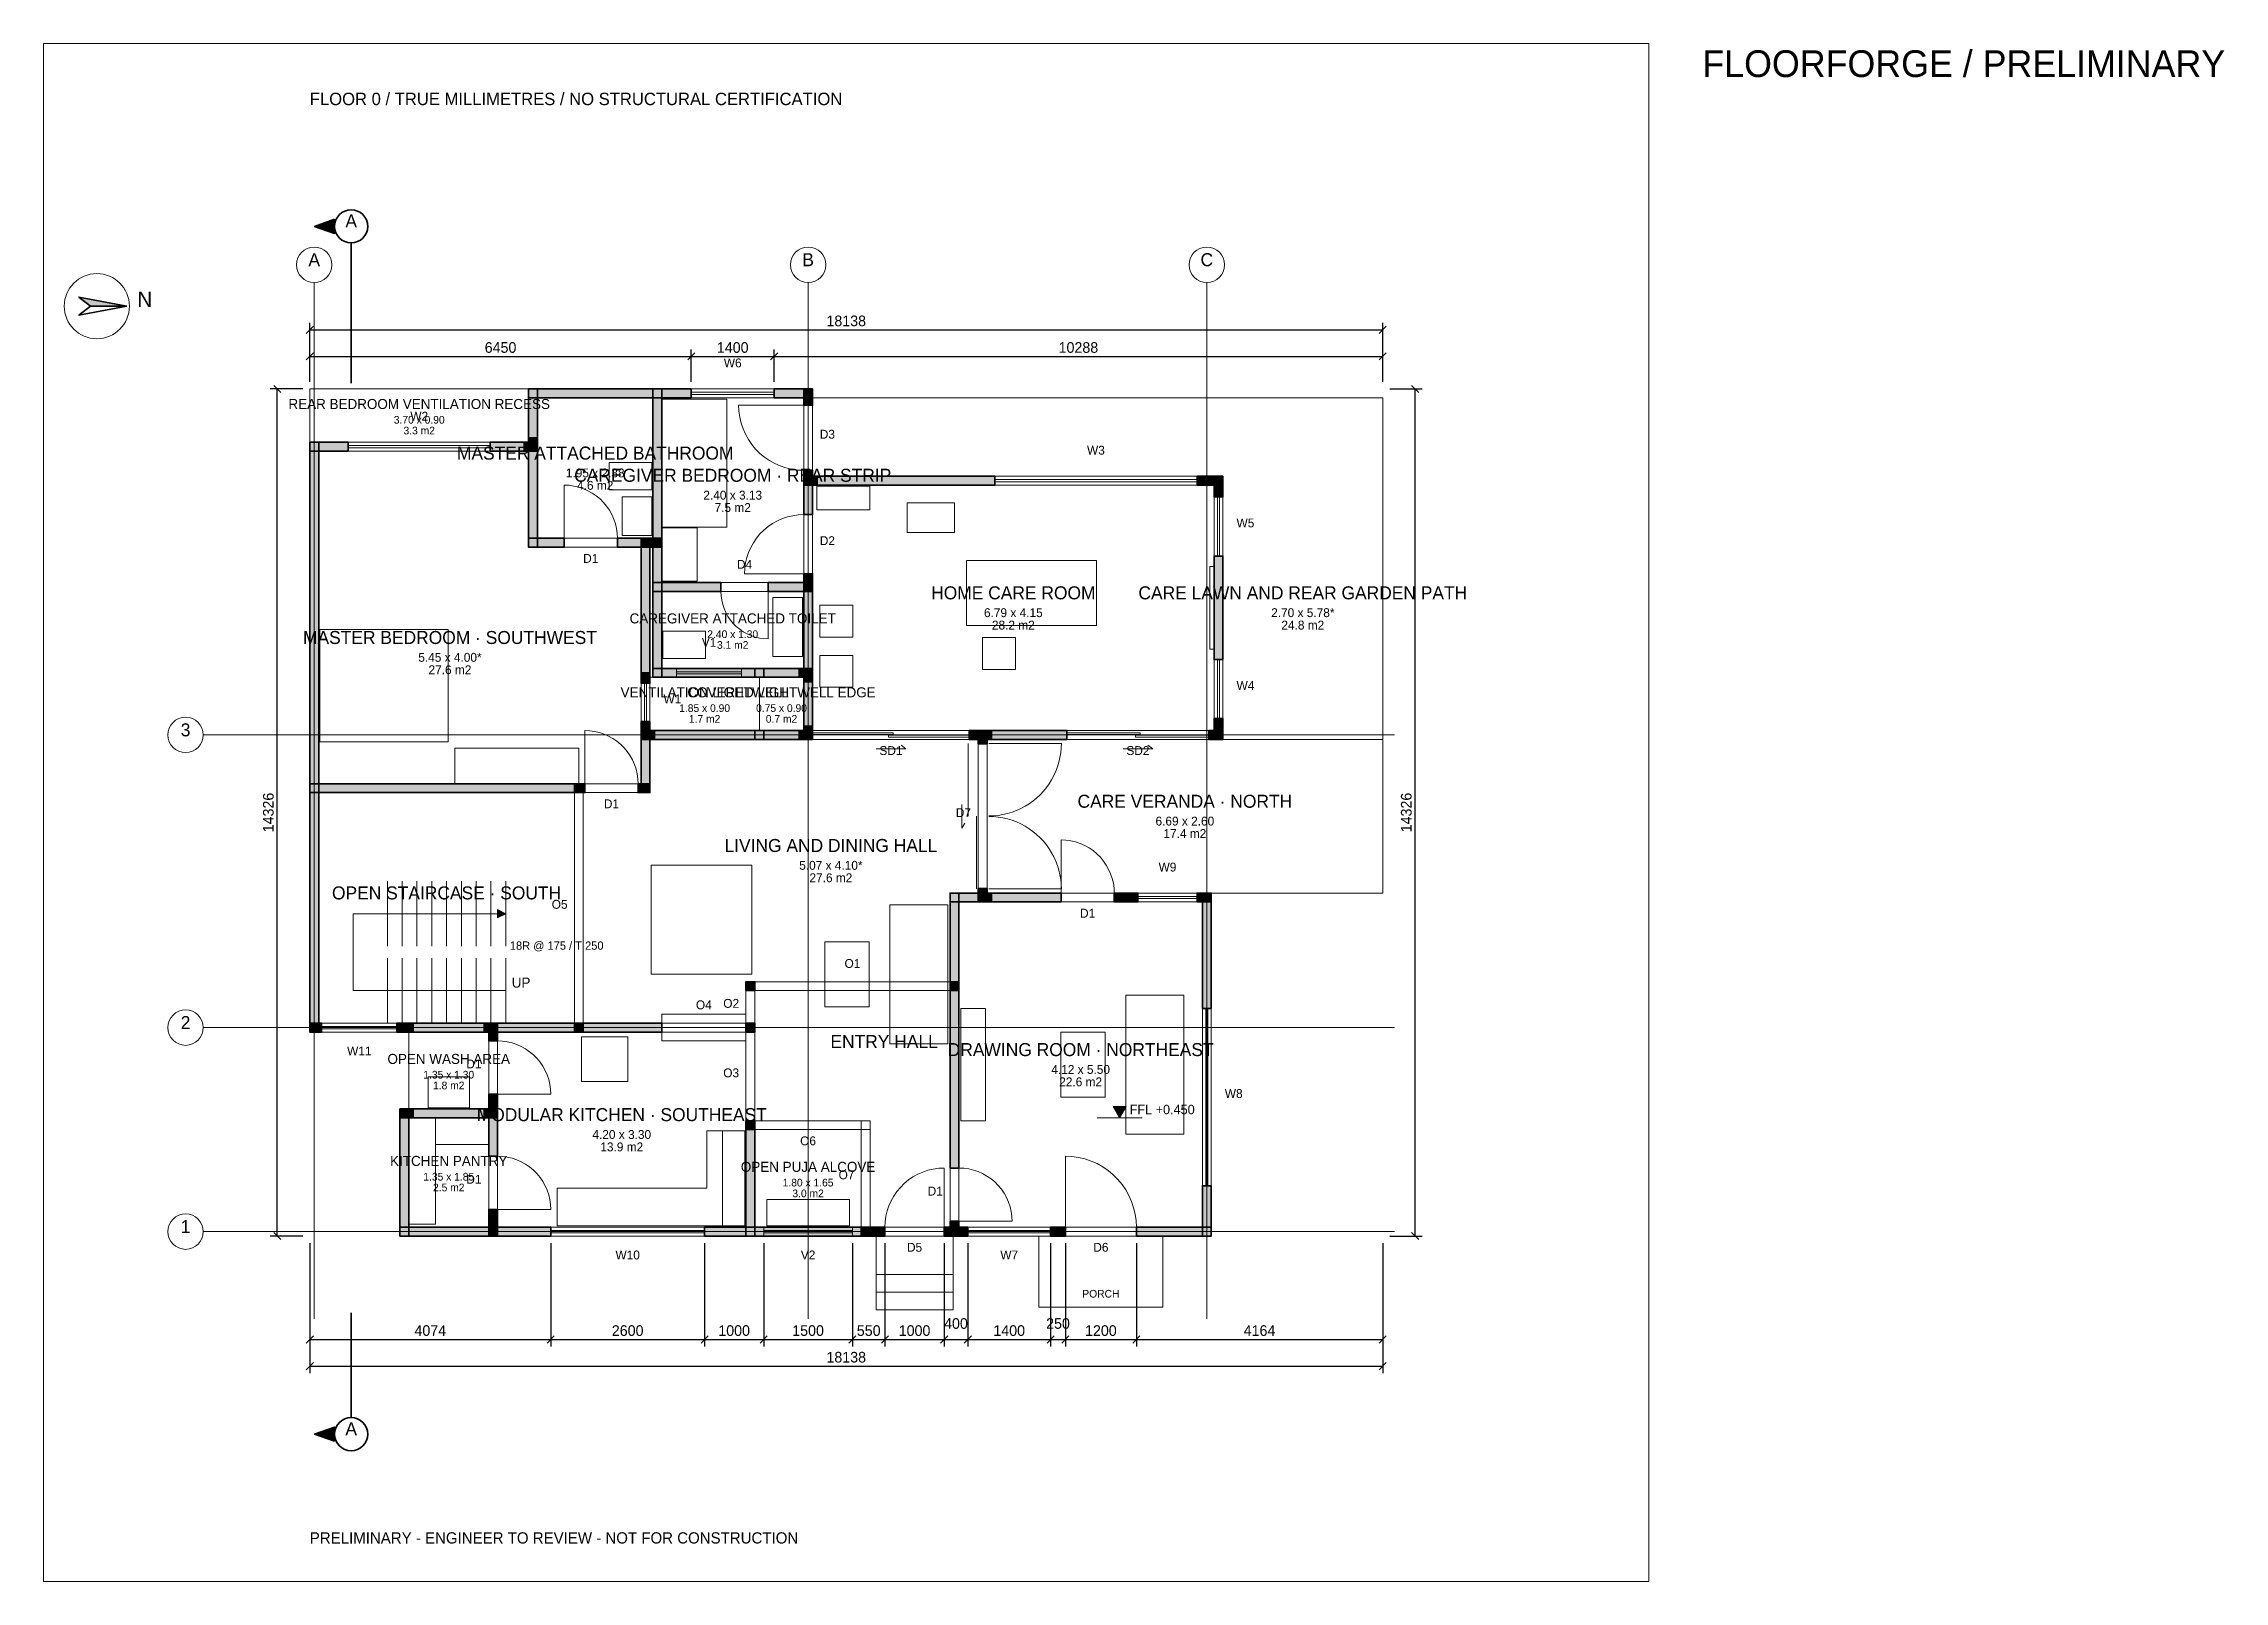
# Paper-space layout 'GROUND' of a CAD drawing. Header units: millimetres. Extents: x 20 to 346, y 30 to 260.
# The model-space entities are those that its viewports show. They can reach past a viewport. Long polylines and large blocks are cut down to what shows.
import ezdxf
from ezdxf.enums import TextEntityAlignment as Align

# ---------------------------------------------------------------- set-up
doc = ezdxf.new("R2010")
doc.units = ezdxf.units.MM
for name, color, linetype, lineweight in [('A-ANNO', 7, 'Continuous', 18), ('A-DIMS', 7, 'Continuous', 13), ('A-DOOR', 3, 'Continuous', 18), ('A-EXT', 30, 'Continuous', 18), ('A-FLOR', 8, 'Continuous', 13), ('A-FURN', 8, 'Continuous', 13), ('A-GRID', 8, 'Continuous', 13), ('A-LEVL', 7, 'Continuous', 13), ('A-SECT', 1, 'Continuous', 35), ('A-STAIR', 7, 'Continuous', 18), ('A-TAGS', 1, 'Continuous', 13), ('A-WALL', 7, 'Continuous', 35), ('A-WIND', 4, 'Continuous', 18)]:
    doc.layers.add(name, color=color, linetype=linetype, lineweight=lineweight)
doc.dimstyles.new('FF-ARCH', dxfattribs={"dimtxt": 180, "dimasz": 90, "dimexe": 120, "dimexo": 120, "dimgap": 60, "dimtad": 1, "dimdec": 0, "dimtsz": 60, "dimcen": 2.5, "dimazin": 3, "dimtfac": 1, "dimtmove": 0, "dimatfit": 3})

msp = doc.modelspace()

# ---------------------------------------------------------------- hatches: boundary and pattern name
at = {"layer": 'A-LEVL'}
msp.add_hatch(color=7, dxfattribs=at).paths.add_polyline_path([(13580, 2190), (13800, 2190), (13690, 2000)])
at = {"layer": 'A-SECT'}
for points in [[(420, 17196), (80, 17076), (420, 16956)], [(420, -3470), (80, -3350), (420, -3230)]]:
    msp.add_hatch(color=7, dxfattribs=at).paths.add_polyline_path(points)
at = {"layer": 'A-STAIR'}
msp.add_hatch(color=7, dxfattribs=at).paths.add_polyline_path([(3172, 5380), (3172, 5520), (3312, 5450)])
at = {"layer": 'A-WALL'}
for points in [[(-3094, 15726), (-3902.5, 15880), (-3710, 15726)], [(3700, 14251), (3700, 14326), (3850, 14326), (3850, 13426), (3850, 13351), (3700, 13351), (3700, 14251)], [(5875, 14326), (5950, 14326), (5950, 14176), (3775, 14176), (3700, 14176), (3700, 14326), (5875, 14326)], [(5800, 14251), (5800, 14326), (5950, 14326), (5950, 11725), (5950, 11650), (5800, 11650), (5800, 14251)], [(5875, 14176), (5800, 14176), (5800, 14326), (6450, 14326), (6450, 14176), (5875, 14176)], [(8500, 14326), (8500, 14176), (7850, 14176), (7850, 14326), (8425, 14326), (8500, 14326)], [(8350, 14251), (8350, 14326), (8500, 14326), (8500, 14176), (8500, 14101), (8350, 14101), (8350, 14251)], [(8350, 14251), (8500, 14251), (8500, 14050), (8350, 14050), (8350, 14176), (8350, 14251)], [(0, 13351), (0, 13426), (150, 13426), (150, 7575), (150, 7500), (0, 7500), (0, 13351)], [(75, 13276), (0, 13276), (0, 13426), (650, 13426), (650, 13276), (75, 13276)], [(3775, 13426), (3775, 13276), (3050, 13276), (3050, 13426), (3700, 13426), (3775, 13426)], [(3775, 13426), (3850, 13426), (3850, 13276), (3700, 13276), (3625, 13276), (3625, 13426), (3775, 13426)], [(3700, 13426), (3700, 13501), (3850, 13501), (3850, 13351), (3850, 13276), (3700, 13276), (3700, 13426)], [(3700, 13351), (3700, 13426), (3850, 13426), (3850, 11725), (3850, 11650), (3700, 11650), (3700, 13351)], [(8500, 12850), (8500, 12775), (8350, 12775), (8350, 12950), (8500, 12950), (8500, 12850)], [(8350, 12850), (8350, 12925), (8500, 12925), (8500, 12775), (8500, 12700), (8350, 12700), (8350, 12850)], [(8350, 12850), (8500, 12850), (8500, 12200), (8350, 12200), (8350, 12775), (8350, 12850)], [(8500, 12850), (8575, 12850), (8575, 12700), (8425, 12700), (8350, 12700), (8350, 12850), (8500, 12850)], [(8500, 12700), (8425, 12700), (8425, 12850), (11580, 12850), (11580, 12700), (8500, 12700)], [(15438, 12850), (15438, 12700), (15000, 12700), (15000, 12850), (15363, 12850), (15438, 12850)], [(15438, 12850), (15438, 12500), (15288, 12500), (15288, 12775), (15288, 12850), (15438, 12850)], [(3775, 11650), (3700, 11650), (3700, 11800), (4300, 11800), (4300, 11650), (3775, 11650)], [(5750, 11800), (5750, 11650), (5200, 11650), (5200, 11800), (5675, 11800), (5750, 11800)], [(5600, 11725), (5600, 11800), (5750, 11800), (5750, 9450), (5750, 9375), (5600, 9375), (5600, 11725)], [(5875, 11800), (5950, 11800), (5950, 11650), (5675, 11650), (5600, 11650), (5600, 11800), (5875, 11800)], [(5800, 11725), (5800, 11800), (5950, 11800), (5950, 10975), (5950, 10900), (5800, 10900), (5800, 11725)], [(15438, 9750), (15288, 9750), (15288, 11500), (15438, 11500), (15438, 9750)], [(8500, 10975), (8500, 10900), (8350, 10900), (8350, 11200), (8500, 11200), (8500, 10975)], [(5800, 10975), (5800, 11050), (5950, 11050), (5950, 9525), (5950, 9450), (5800, 9450), (5800, 10975)], [(5875, 10900), (5800, 10900), (5800, 11050), (6950, 11050), (6950, 10900), (5875, 10900)], [(8500, 11050), (8500, 10900), (7750, 10900), (7750, 11050), (8425, 11050), (8500, 11050)], [(8350, 10975), (8350, 11050), (8500, 11050), (8500, 9525), (8500, 9450), (8350, 9450), (8350, 10975)], [(7600, 9600), (7675, 9600), (7675, 9450), (5875, 9450), (5800, 9450), (5800, 9600), (7600, 9600)], [(8350, 9600), (8425, 9600), (8425, 9450), (7600, 9450), (7525, 9450), (7525, 9600), (8350, 9600)], [(8425, 9600), (8500, 9600), (8500, 9450), (8350, 9450), (8275, 9450), (8275, 9600), (8425, 9600)], [(8350, 9525), (8350, 9600), (8500, 9600), (8500, 9450), (8500, 9375), (8350, 9375), (8350, 9525)], [(5600, 9525), (5750, 9525), (5750, 9350), (5600, 9350), (5600, 9450), (5600, 9525)], [(8350, 9450), (8350, 9525), (8500, 9525), (8500, 8550), (8500, 8475), (8350, 8475), (8350, 9450)], [(5750, 8550), (5750, 8475), (5600, 8475), (5600, 8700), (5750, 8700), (5750, 8550)], [(5600, 8550), (5600, 8625), (5750, 8625), (5750, 8475), (5750, 8400), (5600, 8400), (5600, 8550)], [(5600, 8475), (5600, 8550), (5750, 8550), (5750, 7575), (5750, 7500), (5600, 7500), (5600, 8475)], [(5750, 8550), (5825, 8550), (5825, 8400), (5675, 8400), (5600, 8400), (5600, 8550), (5750, 8550)], [(7600, 8550), (7675, 8550), (7675, 8400), (5750, 8400), (5675, 8400), (5675, 8550), (7600, 8550)], [(8350, 8550), (8425, 8550), (8425, 8400), (7600, 8400), (7525, 8400), (7525, 8550), (8350, 8550)], [(8425, 8550), (8500, 8550), (8500, 8400), (8350, 8400), (8275, 8400), (8275, 8550), (8425, 8550)], [(8350, 8550), (8350, 8625), (8500, 8625), (8500, 8475), (8500, 8400), (8350, 8400), (8350, 8550)], [(8425, 8400), (8350, 8400), (8350, 8550), (8500, 8550), (8500, 8400), (8425, 8400)], [(11450, 8550), (11450, 8400), (11150, 8400), (11150, 8550), (11375, 8550), (11450, 8550)], [(11300, 8475), (11300, 8550), (11450, 8550), (11450, 8400), (11450, 8325), (11300, 8325), (11300, 8475)], [(11450, 8550), (11525, 8550), (11525, 8400), (11375, 8400), (11300, 8400), (11300, 8550), (11450, 8550)], [(11450, 8400), (11375, 8400), (11375, 8550), (12800, 8550), (12800, 8400), (11450, 8400)], [(15438, 8550), (15438, 8400), (15200, 8400), (15200, 8550), (15363, 8550), (15438, 8550)], [(15438, 8400), (15288, 8400), (15288, 8750), (15438, 8750), (15438, 8475), (15438, 8400)], [(11300, 8475), (11450, 8475), (11450, 8400), (11300, 8400), (11300, 8475)], [(0, 7575), (0, 7650), (150, 7650), (150, 3525), (150, 3450), (0, 3450), (0, 7575)], [(4549, 7650), (4624, 7650), (4624, 7500), (75, 7500), (0, 7500), (0, 7650), (4549, 7650)], [(4474, 7650), (4624, 7650), (4624, 7500), (4474, 7500), (4474, 7575), (4474, 7650)], [(4549, 7500), (4474, 7500), (4474, 7650), (4650, 7650), (4650, 7500), (4549, 7500)], [(5750, 7650), (5750, 7500), (5550, 7500), (5550, 7650), (5675, 7650), (5750, 7650)], [(10824, 5725), (10824, 5800), (10974, 5800), (10974, 4225), (10974, 4150), (10824, 4150), (10824, 5725)], [(11375, 5800), (11450, 5800), (11450, 5650), (10899, 5650), (10824, 5650), (10824, 5800), (11375, 5800)], [(11300, 5800), (11300, 5875), (11450, 5875), (11450, 5725), (11450, 5650), (11300, 5650), (11300, 5800)], [(11450, 5725), (11300, 5725), (11300, 5800), (11450, 5800), (11450, 5725)], [(11450, 5800), (11525, 5800), (11525, 5650), (11375, 5650), (11300, 5650), (11300, 5800), (11450, 5800)], [(11375, 5650), (11375, 5800), (12700, 5800), (12700, 5650), (11450, 5650), (11375, 5650)], [(13600, 5650), (13600, 5800), (14000, 5800), (14000, 5650), (13600, 5650)], [(15240, 5650), (15000, 5650), (15000, 5800), (15165, 5800), (15240, 5800), (15240, 5650)], [(15090, 5800), (15240, 5800), (15240, 3850), (15090, 3850), (15090, 5725), (15090, 5800)], [(7449, 4150), (7374, 4150), (7374, 4300), (7524, 4300), (7524, 4150), (7449, 4150)], [(10974, 4300), (10974, 4150), (10824, 4150), (10824, 4300), (10899, 4300), (10974, 4300)], [(10824, 4300), (10974, 4300), (10974, 1150), (10824, 1150), (10824, 4225), (10824, 4300)], [(75, 3450), (0, 3450), (0, 3600), (200, 3600), (200, 3450), (75, 3450)], [(1749, 3600), (1749, 3450), (1474, 3450), (1474, 3600), (1674, 3600), (1749, 3600)], [(3024, 3600), (3099, 3600), (3099, 3450), (1674, 3450), (1599, 3450), (1599, 3600), (3024, 3600)], [(3099, 3600), (3174, 3600), (3174, 3450), (3024, 3450), (2949, 3450), (2949, 3600), (3099, 3600)], [(3024, 3525), (3024, 3600), (3174, 3600), (3174, 3450), (3174, 3375), (3024, 3375), (3024, 3525)], [(4549, 3600), (4624, 3600), (4624, 3450), (3099, 3450), (3024, 3450), (3024, 3600), (4549, 3600)], [(3024, 3525), (3174, 3525), (3174, 3300), (3024, 3300), (3024, 3450), (3024, 3525)], [(4624, 3525), (4624, 3450), (4474, 3450), (4474, 3600), (4624, 3600), (4624, 3525)], [(4549, 3450), (4474, 3450), (4474, 3600), (5949, 3600), (5949, 3450), (4549, 3450)], [(7524, 3600), (7524, 3450), (7374, 3450), (7374, 3600), (7449, 3600), (7524, 3600)], [(7374, 3600), (7524, 3600), (7524, 3450), (7374, 3450), (7374, 3525), (7374, 3600)], [(3174, 2150), (3174, 2075), (3024, 2075), (3024, 2400), (3174, 2400), (3174, 2150)], [(3024, 2150), (3024, 2225), (3174, 2225), (3174, 2075), (3174, 2000), (3024, 2000), (3024, 2150)], [(1524, 2075), (1524, 2150), (1674, 2150), (1674, 75), (1674, 0), (1524, 0), (1524, 2075)], [(1674, 2150), (1749, 2150), (1749, 2000), (1599, 2000), (1524, 2000), (1524, 2150), (1674, 2150)], [(3024, 2150), (3099, 2150), (3099, 2000), (1674, 2000), (1599, 2000), (1599, 2150), (3024, 2150)], [(3099, 2150), (3174, 2150), (3174, 2000), (3024, 2000), (2949, 2000), (2949, 2150), (3099, 2150)], [(3024, 2150), (3174, 2150), (3174, 1350), (3024, 1350), (3024, 2075), (3024, 2150)], [(7374, 1875), (7374, 1950), (7524, 1950), (7524, 75), (7524, 0), (7374, 0), (7374, 1875)], [(7524, 1875), (7524, 1800), (7374, 1800), (7374, 1950), (7524, 1950), (7524, 1875)], [(15240, 75), (15240, 0), (15090, 0), (15090, 850), (15240, 850), (15240, 75)], [(3174, 75), (3174, 0), (3024, 0), (3024, 450), (3174, 450), (3174, 75)], [(3099, 150), (3174, 150), (3174, 0), (1599, 0), (1524, 0), (1524, 150), (3099, 150)], [(3099, 0), (3024, 0), (3024, 150), (4074, 150), (4074, 0), (3099, 0)], [(7524, 150), (7524, 0), (6674, 0), (6674, 150), (7449, 150), (7524, 150)], [(9399, 150), (9474, 150), (9474, 0), (7449, 0), (7374, 0), (7374, 150), (9399, 150)], [(9399, 0), (9324, 0), (9324, 150), (9724, 150), (9724, 0), (9399, 0)], [(10974, 150), (10974, 0), (10724, 0), (10724, 150), (10899, 150), (10974, 150)], [(10974, 75), (10974, 0), (10824, 0), (10824, 250), (10974, 250), (10974, 75)], [(10824, 0), (10824, 150), (11124, 150), (11124, 0), (10899, 0), (10824, 0)], [(12524, 0), (12524, 150), (12774, 150), (12774, 0), (12524, 0)], [(15240, 0), (13974, 0), (13974, 150), (15165, 150), (15240, 150), (15240, 0)]]:
    msp.add_hatch(color=7, dxfattribs=at).paths.add_polyline_path(points)

# ---------------------------------------------------------------- linework, layer by layer
at = {"layer": 'A-ANNO'}
msp.add_circle((-3600, 15726), 550, dxfattribs=at)
at = {"layer": 'A-DOOR'}
for p, q in [((8350, 14050), (7250, 14050)), ((4300, 11800), (4300, 12700)), ((8350, 11200), (7350, 11200)), ((7750, 10900), (7750, 10100)), ((4650, 7650), (4650, 8550)), ((9575, 8240), (10075, 8240)), ((10075, 8240), (9995, 8300)), ((11130, 7100), (11130, 8330)), ((11480, 8330), (12706, 8330)), ((12682.4, 8090.8), (12695.5, 8170)), ((12695.5, 8170), (12703.4, 8249.8)), ((12703.4, 8249.8), (12706, 8330)), ((13750, 8240), (14250, 8240)), ((14250, 8240), (14170, 8300)), ((12541.7, 7717), (12579.6, 7787.8)), ((12579.6, 7787.8), (12612.7, 7860.8)), ((12612.7, 7860.8), (12640.9, 7935.9)), ((12640.9, 7935.9), (12664.2, 8012.7)), ((12664.2, 8012.7), (12682.4, 8090.8)), ((4474, 3600), (4474, 7500)), ((4624, 3600), (4624, 7500)), ((12226.3, 7357.3), (12288.4, 7408.2)), ((12288.4, 7408.2), (12346.9, 7463.1)), ((12346.9, 7463.1), (12401.8, 7521.6)), ((12401.8, 7521.6), (12452.7, 7583.7)), ((12452.7, 7583.7), (12499.4, 7648.9)), ((12499.4, 7648.9), (12541.7, 7717)), ((11025, 7300), (11025, 6900)), ((11270, 5870), (11270, 7100)), ((11480, 7104), (11560.2, 7106.6)), ((11480, 7096), (11560.2, 7093.4)), ((11560.2, 7106.6), (11640, 7114.5)), ((11560.2, 7093.4), (11640, 7085.5)), ((11640, 7114.5), (11719.2, 7127.6)), ((11640, 7085.5), (11719.2, 7072.4)), ((11719.2, 7127.6), (11797.3, 7145.8)), ((11719.2, 7072.4), (11797.3, 7054.2)), ((11797.3, 7145.8), (11874.1, 7169.1)), ((11797.3, 7054.2), (11874.1, 7030.9)), ((11874.1, 7169.1), (11949.2, 7197.3)), ((11874.1, 7030.9), (11949.2, 7002.7)), ((11949.2, 7197.3), (12022.2, 7230.4)), ((12022.2, 7230.4), (12093, 7268.3)), ((12093, 7268.3), (12161.1, 7310.6)), ((12161.1, 7310.6), (12226.3, 7357.3)), ((11025, 6900), (11075, 6980)), ((11949.2, 7002.7), (12022.2, 6969.6)), ((12022.2, 6969.6), (12093, 6931.7)), ((12093, 6931.7), (12161.1, 6889.4)), ((12161.1, 6889.4), (12226.3, 6842.7)), ((12226.3, 6842.7), (12288.4, 6791.8)), ((12288.4, 6791.8), (12346.9, 6736.9)), ((12346.9, 6736.9), (12401.8, 6678.4)), ((12401.8, 6678.4), (12452.7, 6616.3)), ((12700, 5800), (12700, 6700)), ((12452.7, 6616.3), (12499.4, 6551.1)), ((12499.4, 6551.1), (12541.7, 6483)), ((12541.7, 6483), (12579.6, 6412.2)), ((12579.6, 6412.2), (12612.7, 6339.2)), ((12612.7, 6339.2), (12640.9, 6264.1)), ((12640.9, 6264.1), (12664.2, 6187.3)), ((12664.2, 6187.3), (12682.4, 6109.2)), ((12682.4, 6109.2), (12695.5, 6030)), ((12695.5, 6030), (12703.4, 5950.2)), ((12703.4, 5950.2), (12706, 5870)), ((11480, 5870), (12706, 5870)), ((7374, 3450), (7374, 4300)), ((7524, 4300), (10824, 4300)), ((7524, 3450), (7524, 4300)), ((7524, 4150), (10824, 4150)), ((5949, 3600), (7374, 3600)), ((5949, 3450), (7374, 3450)), ((7374, 1950), (7374, 3450)), ((7524, 1950), (7524, 3450)), ((3174, 2400), (4074, 2400)), ((7374, 1950), (9474, 1950)), ((9324, 0), (9324, 1950)), ((9474, 0), (9474, 1950)), ((7374, 1800), (9474, 1800)), ((10724, 150), (10724, 1150)), ((12774, 150), (12774, 1350)), ((3174, 450), (4074, 450)), ((10974, 250), (11874, 250))]:
    msp.add_line(p, q, dxfattribs=at)
for points in [[(8350, 12950), (8248.5, 12954.7), (8147.9, 12968.7), (8049, 12992), (7952.6, 13024.3), (7859.7, 13065.3), (7770.9, 13114.8), (7687.1, 13172.2), (7608.9, 13237.1), (7537.1, 13308.9), (7472.2, 13387.1), (7414.8, 13470.9), (7365.3, 13559.7), (7324.3, 13652.6), (7292, 13749), (7268.7, 13847.9), (7254.7, 13948.5), (7250, 14050)], [(5200, 11800), (5196.2, 11883), (5184.7, 11965.4), (5165.6, 12046.3), (5139.2, 12125.1), (5105.6, 12201.2), (5065.2, 12273.8), (5018.2, 12342.4), (4965.1, 12406.3), (4906.3, 12465.1), (4842.4, 12518.2), (4773.8, 12565.2), (4701.2, 12605.6), (4625.1, 12639.2), (4546.3, 12665.6), (4465.4, 12684.7), (4383, 12696.2), (4300, 12700)], [(8350, 12200), (8257.7, 12195.7), (8166.3, 12183), (8076.3, 12161.8), (7988.8, 12132.5), (7904.3, 12095.2), (7823.6, 12050.2), (7747.4, 11998), (7676.3, 11939), (7611, 11873.7), (7552, 11802.6), (7499.8, 11726.4), (7454.8, 11645.7), (7417.5, 11561.2), (7388.2, 11473.7), (7367, 11383.7), (7354.3, 11292.3), (7350, 11200)], [(6950, 10900), (6953.4, 10826.2), (6963.6, 10753), (6980.5, 10681.1), (7004, 10611), (7033.9, 10543.4), (7069.8, 10478.9), (7111.6, 10417.9), (7158.8, 10361), (7211, 10308.8), (7267.9, 10261.6), (7328.9, 10219.8), (7393.4, 10183.9), (7461, 10154), (7531.1, 10130.5), (7603, 10113.6), (7676.2, 10103.4), (7750, 10100)], [(5550, 7650), (5546.2, 7733), (5534.7, 7815.4), (5515.6, 7896.3), (5489.2, 7975.1), (5455.6, 8051.2), (5415.2, 8123.8), (5368.2, 8192.4), (5315.1, 8256.3), (5256.3, 8315.1), (5192.4, 8368.2), (5123.8, 8415.2), (5051.2, 8455.6), (4975.1, 8489.2), (4896.3, 8515.6), (4815.4, 8534.7), (4733, 8546.2), (4650, 8550)], [(13600, 5800), (13596.2, 5883), (13584.7, 5965.4), (13565.6, 6046.3), (13539.2, 6125.1), (13505.6, 6201.2), (13465.2, 6273.8), (13418.2, 6342.4), (13365.1, 6406.3), (13306.3, 6465.1), (13242.4, 6518.2), (13173.8, 6565.2), (13101.2, 6605.6), (13025.1, 6639.2), (12946.3, 6665.6), (12865.4, 6684.7), (12783, 6696.2), (12700, 6700)], [(3174, 3300), (3257, 3296.2), (3339.4, 3284.7), (3420.3, 3265.6), (3499.1, 3239.2), (3575.2, 3205.6), (3647.8, 3165.2), (3716.4, 3118.2), (3780.3, 3065.1), (3839.1, 3006.3), (3892.2, 2942.4), (3939.2, 2873.8), (3979.6, 2801.2), (4013.2, 2725.1), (4039.6, 2646.3), (4058.7, 2565.4), (4070.2, 2483), (4074, 2400)], [(3174, 1350), (3257, 1346.2), (3339.4, 1334.7), (3420.3, 1315.6), (3499.1, 1289.2), (3575.2, 1255.6), (3647.8, 1215.2), (3716.4, 1168.2), (3780.3, 1115.1), (3839.1, 1056.3), (3892.2, 992.4), (3939.2, 923.8), (3979.6, 851.2), (4013.2, 775.1), (4039.6, 696.3), (4058.7, 615.4), (4070.2, 533), (4074, 450)], [(9724, 150), (9728.3, 242.3), (9741, 333.7), (9762.2, 423.7), (9791.5, 511.2), (9828.8, 595.7), (9873.8, 676.4), (9926, 752.6), (9985, 823.7), (10050.3, 889), (10121.4, 948), (10197.6, 1000.2), (10278.3, 1045.2), (10362.8, 1082.5), (10450.3, 1111.8), (10540.3, 1133), (10631.7, 1145.7), (10724, 1150)], [(10974, 1150), (11057, 1146.2), (11139.4, 1134.7), (11220.3, 1115.6), (11299.1, 1089.2), (11375.2, 1055.6), (11447.8, 1015.2), (11516.4, 968.2), (11580.3, 915.1), (11639.1, 856.3), (11692.2, 792.4), (11739.2, 723.8), (11779.6, 651.2), (11813.2, 575.1), (11839.6, 496.3), (11858.7, 415.4), (11870.2, 333), (11874, 250)], [(13974, 150), (13968.9, 260.7), (13953.6, 370.5), (13928.2, 478.4), (13893, 583.5), (13848.2, 684.9), (13794.3, 781.7), (13731.6, 873.2), (13660.8, 958.4), (13582.4, 1036.8), (13497.2, 1107.6), (13405.7, 1170.3), (13308.9, 1224.2), (13207.5, 1269), (13102.4, 1304.2), (12994.5, 1329.6), (12884.7, 1344.9), (12774, 1350)]]:
    msp.add_lwpolyline(points, dxfattribs=at)
for points in [[(8500, 8481), (9865, 8481), (9865, 8513), (8500, 8513)], [(12800, 8481), (14040, 8481), (14040, 8513), (12800, 8513)], [(9785, 8437), (11150, 8437), (11150, 8469), (9785, 8469)], [(13960, 8437), (15200, 8437), (15200, 8469), (13960, 8469)]]:
    msp.add_lwpolyline(points, close=True, dxfattribs=at)
at = {"layer": 'A-EXT'}
msp.add_lwpolyline([(12324, -1200), (14424, -1200), (14424, 0), (12324, 0)], close=True, dxfattribs=at)
at = {"layer": 'A-FLOR'}
for points in [[(0, 13426), (3700, 13426), (3700, 14326), (0, 14326)], [(1599, 0), (1524, 0), (1524, 150), (1524, 2000), (1524, 2075), (1524, 2150), (1599, 2150), (1674, 2150), (1674, 3450), (1599, 3450), (150, 3450), (75, 3450), (0, 3450), (0, 3600), (0, 7500), (0, 7575), (0, 7650), (0, 13276), (0, 13351), (0, 13426), (0, 14326), (3700, 14326), (3850, 14326), (5800, 14326), (5875, 14326), (5950, 14326), (8350, 14326), (8425, 14326), (8500, 14326), (8500, 14251), (8500, 14176), (18138, 14176), (18138, 8400), (18138, 5800), (15240, 5800), (15240, 5650), (15240, 150), (15240, 75), (15240, 0), (15090, 0), (10974, 0), (10899, 0), (10824, 0), (9474, 0), (9399, 0), (9324, 0), (7524, 0), (7449, 0), (7374, 0), (3174, 0), (3099, 0), (3024, 0), (1674, 0), (1599, 0)], [(3850, 11800), (5800, 11800), (5800, 14176), (3850, 14176)], [(5950, 11050), (8350, 11050), (8350, 14176), (5950, 14176)], [(8500, 12850), (15438, 12850), (15438, 8400), (18138, 8400), (18138, 14176), (8500, 14176)], [(150, 7650), (5600, 7650), (5600, 11650), (3700, 11650), (3700, 13276), (150, 13276)], [(8500, 8550), (15288, 8550), (15288, 12700), (8500, 12700)], [(5800, 9600), (5800, 10900), (5800, 10975), (5800, 11050), (5800, 11650), (5750, 11650), (5750, 9525), (5750, 9450), (5800, 9450), (5800, 9600)], [(5950, 9600), (8350, 9600), (8350, 10900), (5950, 10900)], [(5750, 8550), (7600, 8550), (7600, 9450), (5750, 9450)], [(7600, 8550), (8350, 8550), (8350, 9450), (7600, 9450)], [(4624, 3600), (7374, 3600), (7374, 4300), (10824, 4300), (10824, 5800), (11300, 5800), (11300, 8400), (5750, 8400), (5750, 7500), (4624, 7500)], [(11450, 5800), (18138, 5800), (18138, 8400), (11450, 8400)], [(150, 3600), (4474, 3600), (4474, 7500), (150, 7500)], [(10974, 150), (15090, 150), (15090, 5650), (10974, 5650)], [(9474, 150), (10824, 150), (10824, 4150), (7524, 4150), (7524, 1950), (9474, 1950)], [(1674, 2150), (3024, 2150), (3024, 3450), (1674, 3450)], [(3174, 150), (7374, 150), (7374, 3450), (3174, 3450)], [(1674, 150), (3024, 150), (3024, 2000), (1674, 2000)], [(7524, 150), (9324, 150), (9324, 1800), (7524, 1800)]]:
    msp.add_lwpolyline(points, close=True, dxfattribs=at)
at = {"layer": 'A-FURN'}
for points in [[(7050, 11986), (7050, 14156), (5950, 14156), (5950, 11986)], [(5780, 12620), (5780, 13080), (5060, 13080), (5060, 12620)], [(9470, 12280), (9470, 12680), (8570, 12680), (8570, 12280)], [(5780, 11850), (5780, 12500), (5280, 12500), (5280, 11850)], [(10900, 11900), (10900, 12400), (10100, 12400), (10100, 11900)], [(6550, 11076), (6550, 11976), (5950, 11976), (5950, 11076)], [(13300, 10325), (13300, 11425), (11100, 11425), (11100, 10325)], [(15288, 9925), (15288, 11325), (15218, 11325), (15218, 9925)], [(8330, 9800), (8330, 10800), (7830, 10800), (7830, 9800)], [(9180, 10130), (9180, 10670), (8620, 10670), (8620, 10130)], [(2340, 8356), (2340, 10256), (170, 10256), (170, 8356)], [(6690, 9770), (6690, 10230), (5970, 10230), (5970, 9770)], [(11930, 9580), (11930, 10120), (11370, 10120), (11370, 9580)], [(9180, 9280), (9180, 9820), (8620, 9820), (8620, 9280)], [(4550, 7650), (4550, 8250), (2450, 8250), (2450, 7650)], [(7474, 4430), (7474, 6270), (5774, 6270), (5774, 4430)], [(10784, 3250), (10784, 5600), (9804, 5600), (9804, 3250)], [(9459, 3875), (9459, 4975), (8709, 4975), (8709, 3875)], [(14774, 1725), (14774, 4075), (13794, 4075), (13794, 1725)], [(7374, 3750), (7374, 3300), (5949, 3300), (5949, 3750)], [(11424, 1950), (11424, 3850), (11009, 3850), (11009, 1950)], [(5374, 2615), (5374, 3370), (4594, 3370), (4594, 2615)], [(13449, 2350), (13449, 3450), (12699, 3450), (12699, 2350)], [(2699, 2170), (2699, 2690), (1999, 2690), (1999, 2170)], [(2124, 200), (2124, 2000), (1674, 2000), (1674, 200)], [(3024, 1550), (3024, 2000), (2124, 2000), (2124, 1550)], [(7354, 170), (4184, 170), (4184, 810), (6714, 810), (6714, 1780), (7354, 1780), (7354, 810)], [(7354, 170), (7354, 1780), (6977, 1780), (6977, 170)], [(9124, 170), (9124, 620), (7724, 620), (7724, 170)]]:
    msp.add_lwpolyline(points, close=True, dxfattribs=at)
at = {"layer": 'A-GRID'}
for p, q in [((75, -1400), (75, 16126)), ((8425, -1400), (8425, 16126)), ((15165, -1400), (15165, 16126)), ((-1800, 8475), (18338, 8475)), ((-1800, 3525), (18338, 3525)), ((-1800, 75), (18338, 75))]:
    msp.add_line(p, q, dxfattribs=at)
for centre in [(75, 16426), (8425, 16426), (15165, 16426), (-2100, 8475), (-2100, 3525), (-2100, 75)]:
    msp.add_circle(centre, 300, dxfattribs=at)
at = {"layer": 'A-LEVL'}
msp.add_line((13310, 2000), (14070, 2000), dxfattribs=at)
msp.add_lwpolyline([(13580, 2190), (13800, 2190), (13690, 2000)], close=True, dxfattribs=at)
at = {"layer": 'A-SECT'}
for p, q in [((700, 16496), (700, 16796)), ((700, 14426), (700, 16496)), ((700, -1300), (700, -2770)), ((700, -2770), (700, -3070))]:
    msp.add_line(p, q, dxfattribs=at)
for points in [[(420, 17196), (80, 17076), (420, 16956)], [(420, -3470), (80, -3350), (420, -3230)]]:
    msp.add_lwpolyline(points, close=True, dxfattribs=at)
for centre in [(700, 17076), (700, -3350)]:
    msp.add_circle(centre, 280, dxfattribs=at)
at = {"layer": 'A-STAIR'}
for p, q in [((1312, 4900), (1312, 6000)), ((1562, 4900), (1562, 6000)), ((1812, 4900), (1812, 6000)), ((2062, 4900), (2062, 6000)), ((2312, 4900), (2312, 6000)), ((2562, 4900), (2562, 6000)), ((2812, 4900), (2812, 6000)), ((3062, 4900), (3062, 6000)), ((3312, 4900), (3312, 6000)), ((1312, 3600), (1312, 4700)), ((1562, 3600), (1562, 4700)), ((1812, 3600), (1812, 4700)), ((2062, 3600), (2062, 4700)), ((2312, 3600), (2312, 4700)), ((2562, 3600), (2562, 4700)), ((2812, 3600), (2812, 4700)), ((3062, 3600), (3062, 4700)), ((3312, 3600), (3312, 4700))]:
    msp.add_line(p, q, dxfattribs=at)
msp.add_lwpolyline([(3312, 4150), (731, 4150), (731, 5450), (3312, 5450)], dxfattribs=at)
for points in [[(3172, 5380), (3172, 5520), (3312, 5450)], [(9574, -650), (10874, -650), (10874, 0), (9574, 0)], [(9574, -950), (10874, -950), (10874, -650), (9574, -650)], [(9574, -1250), (10874, -1250), (10874, -950), (9574, -950)]]:
    msp.add_lwpolyline(points, close=True, dxfattribs=at)
at = {"layer": 'A-WALL'}
for points in [[(-3094, 15726), (-3902.5, 15880), (-3710, 15726)], [(-3094, 15726), (-3902.5, 15572), (-3710, 15726)], [(3700, 14251), (3700, 14326), (3850, 14326), (3850, 13426), (3850, 13351), (3700, 13351), (3700, 14251)], [(5875, 14326), (5950, 14326), (5950, 14176), (3775, 14176), (3700, 14176), (3700, 14326), (5875, 14326)], [(5800, 14251), (5800, 14326), (5950, 14326), (5950, 11725), (5950, 11650), (5800, 11650), (5800, 14251)], [(5875, 14176), (5800, 14176), (5800, 14326), (6450, 14326), (6450, 14176), (5875, 14176)], [(8500, 14326), (8500, 14176), (7850, 14176), (7850, 14326), (8425, 14326), (8500, 14326)], [(8350, 14251), (8350, 14326), (8500, 14326), (8500, 14176), (8500, 14101), (8350, 14101), (8350, 14251)], [(8350, 14251), (8500, 14251), (8500, 14050), (8350, 14050), (8350, 14176), (8350, 14251)], [(0, 13351), (0, 13426), (150, 13426), (150, 7575), (150, 7500), (0, 7500), (0, 13351)], [(75, 13276), (0, 13276), (0, 13426), (650, 13426), (650, 13276), (75, 13276)], [(3775, 13426), (3775, 13276), (3050, 13276), (3050, 13426), (3700, 13426), (3775, 13426)], [(3775, 13426), (3850, 13426), (3850, 13276), (3700, 13276), (3625, 13276), (3625, 13426), (3775, 13426)], [(3700, 13426), (3700, 13501), (3850, 13501), (3850, 13351), (3850, 13276), (3700, 13276), (3700, 13426)], [(3700, 13351), (3700, 13426), (3850, 13426), (3850, 11725), (3850, 11650), (3700, 11650), (3700, 13351)], [(8500, 12850), (8500, 12775), (8350, 12775), (8350, 12950), (8500, 12950), (8500, 12850)], [(8350, 12850), (8350, 12925), (8500, 12925), (8500, 12775), (8500, 12700), (8350, 12700), (8350, 12850)], [(8350, 12850), (8500, 12850), (8500, 12200), (8350, 12200), (8350, 12775), (8350, 12850)], [(8500, 12850), (8575, 12850), (8575, 12700), (8425, 12700), (8350, 12700), (8350, 12850), (8500, 12850)], [(8500, 12700), (8425, 12700), (8425, 12850), (11580, 12850), (11580, 12700), (8500, 12700)], [(15438, 12850), (15438, 12700), (15000, 12700), (15000, 12850), (15363, 12850), (15438, 12850)], [(15438, 12850), (15438, 12500), (15288, 12500), (15288, 12775), (15288, 12850), (15438, 12850)], [(3775, 11650), (3700, 11650), (3700, 11800), (4300, 11800), (4300, 11650), (3775, 11650)], [(5750, 11800), (5750, 11650), (5200, 11650), (5200, 11800), (5675, 11800), (5750, 11800)], [(5600, 11725), (5600, 11800), (5750, 11800), (5750, 9450), (5750, 9375), (5600, 9375), (5600, 11725)], [(5875, 11800), (5950, 11800), (5950, 11650), (5675, 11650), (5600, 11650), (5600, 11800), (5875, 11800)], [(5800, 11725), (5800, 11800), (5950, 11800), (5950, 10975), (5950, 10900), (5800, 10900), (5800, 11725)], [(15438, 9750), (15288, 9750), (15288, 11500), (15438, 11500), (15438, 9750)], [(8500, 10975), (8500, 10900), (8350, 10900), (8350, 11200), (8500, 11200), (8500, 10975)], [(5800, 10975), (5800, 11050), (5950, 11050), (5950, 9525), (5950, 9450), (5800, 9450), (5800, 10975)], [(5875, 10900), (5800, 10900), (5800, 11050), (6950, 11050), (6950, 10900), (5875, 10900)], [(8500, 11050), (8500, 10900), (7750, 10900), (7750, 11050), (8425, 11050), (8500, 11050)], [(8350, 10975), (8350, 11050), (8500, 11050), (8500, 9525), (8500, 9450), (8350, 9450), (8350, 10975)], [(7600, 9600), (7675, 9600), (7675, 9450), (5875, 9450), (5800, 9450), (5800, 9600), (7600, 9600)], [(8350, 9600), (8425, 9600), (8425, 9450), (7600, 9450), (7525, 9450), (7525, 9600), (8350, 9600)], [(8425, 9600), (8500, 9600), (8500, 9450), (8350, 9450), (8275, 9450), (8275, 9600), (8425, 9600)], [(8350, 9525), (8350, 9600), (8500, 9600), (8500, 9450), (8500, 9375), (8350, 9375), (8350, 9525)], [(5600, 9525), (5750, 9525), (5750, 9350), (5600, 9350), (5600, 9450), (5600, 9525)], [(8350, 9450), (8350, 9525), (8500, 9525), (8500, 8550), (8500, 8475), (8350, 8475), (8350, 9450)], [(5750, 8550), (5750, 8475), (5600, 8475), (5600, 8700), (5750, 8700), (5750, 8550)], [(5600, 8550), (5600, 8625), (5750, 8625), (5750, 8475), (5750, 8400), (5600, 8400), (5600, 8550)], [(5600, 8475), (5600, 8550), (5750, 8550), (5750, 7575), (5750, 7500), (5600, 7500), (5600, 8475)], [(5750, 8550), (5825, 8550), (5825, 8400), (5675, 8400), (5600, 8400), (5600, 8550), (5750, 8550)], [(7600, 8550), (7675, 8550), (7675, 8400), (5750, 8400), (5675, 8400), (5675, 8550), (7600, 8550)], [(8350, 8550), (8425, 8550), (8425, 8400), (7600, 8400), (7525, 8400), (7525, 8550), (8350, 8550)], [(8425, 8550), (8500, 8550), (8500, 8400), (8350, 8400), (8275, 8400), (8275, 8550), (8425, 8550)], [(8350, 8550), (8350, 8625), (8500, 8625), (8500, 8475), (8500, 8400), (8350, 8400), (8350, 8550)], [(8425, 8400), (8350, 8400), (8350, 8550), (8500, 8550), (8500, 8400), (8425, 8400)], [(11450, 8550), (11450, 8400), (11150, 8400), (11150, 8550), (11375, 8550), (11450, 8550)], [(11300, 8475), (11300, 8550), (11450, 8550), (11450, 8400), (11450, 8325), (11300, 8325), (11300, 8475)], [(11450, 8550), (11525, 8550), (11525, 8400), (11375, 8400), (11300, 8400), (11300, 8550), (11450, 8550)], [(11450, 8400), (11375, 8400), (11375, 8550), (12800, 8550), (12800, 8400), (11450, 8400)], [(15438, 8550), (15438, 8400), (15200, 8400), (15200, 8550), (15363, 8550), (15438, 8550)], [(15438, 8400), (15288, 8400), (15288, 8750), (15438, 8750), (15438, 8475), (15438, 8400)], [(11300, 8475), (11450, 8475), (11450, 8400), (11300, 8400), (11300, 8475)], [(0, 7575), (0, 7650), (150, 7650), (150, 3525), (150, 3450), (0, 3450), (0, 7575)], [(4549, 7650), (4624, 7650), (4624, 7500), (75, 7500), (0, 7500), (0, 7650), (4549, 7650)], [(4474, 7650), (4624, 7650), (4624, 7500), (4474, 7500), (4474, 7575), (4474, 7650)], [(4549, 7500), (4474, 7500), (4474, 7650), (4650, 7650), (4650, 7500), (4549, 7500)], [(5750, 7650), (5750, 7500), (5550, 7500), (5550, 7650), (5675, 7650), (5750, 7650)], [(10824, 5725), (10824, 5800), (10974, 5800), (10974, 4225), (10974, 4150), (10824, 4150), (10824, 5725)], [(11375, 5800), (11450, 5800), (11450, 5650), (10899, 5650), (10824, 5650), (10824, 5800), (11375, 5800)], [(11300, 5800), (11300, 5875), (11450, 5875), (11450, 5725), (11450, 5650), (11300, 5650), (11300, 5800)], [(11450, 5725), (11300, 5725), (11300, 5800), (11450, 5800), (11450, 5725)], [(11450, 5800), (11525, 5800), (11525, 5650), (11375, 5650), (11300, 5650), (11300, 5800), (11450, 5800)], [(11375, 5650), (11375, 5800), (12700, 5800), (12700, 5650), (11450, 5650), (11375, 5650)], [(13600, 5650), (13600, 5800), (14000, 5800), (14000, 5650), (13600, 5650)], [(15240, 5650), (15000, 5650), (15000, 5800), (15165, 5800), (15240, 5800), (15240, 5650)], [(15090, 5800), (15240, 5800), (15240, 3850), (15090, 3850), (15090, 5725), (15090, 5800)], [(7449, 4150), (7374, 4150), (7374, 4300), (7524, 4300), (7524, 4150), (7449, 4150)], [(10974, 4300), (10974, 4150), (10824, 4150), (10824, 4300), (10899, 4300), (10974, 4300)], [(10824, 4300), (10974, 4300), (10974, 1150), (10824, 1150), (10824, 4225), (10824, 4300)], [(75, 3450), (0, 3450), (0, 3600), (200, 3600), (200, 3450), (75, 3450)], [(1749, 3600), (1749, 3450), (1474, 3450), (1474, 3600), (1674, 3600), (1749, 3600)], [(3024, 3600), (3099, 3600), (3099, 3450), (1674, 3450), (1599, 3450), (1599, 3600), (3024, 3600)], [(3099, 3600), (3174, 3600), (3174, 3450), (3024, 3450), (2949, 3450), (2949, 3600), (3099, 3600)], [(3024, 3525), (3024, 3600), (3174, 3600), (3174, 3450), (3174, 3375), (3024, 3375), (3024, 3525)], [(4549, 3600), (4624, 3600), (4624, 3450), (3099, 3450), (3024, 3450), (3024, 3600), (4549, 3600)], [(3024, 3525), (3174, 3525), (3174, 3300), (3024, 3300), (3024, 3450), (3024, 3525)], [(4624, 3525), (4624, 3450), (4474, 3450), (4474, 3600), (4624, 3600), (4624, 3525)], [(4549, 3450), (4474, 3450), (4474, 3600), (5949, 3600), (5949, 3450), (4549, 3450)], [(7524, 3600), (7524, 3450), (7374, 3450), (7374, 3600), (7449, 3600), (7524, 3600)], [(7374, 3600), (7524, 3600), (7524, 3450), (7374, 3450), (7374, 3525), (7374, 3600)], [(3174, 2150), (3174, 2075), (3024, 2075), (3024, 2400), (3174, 2400), (3174, 2150)], [(3024, 2150), (3024, 2225), (3174, 2225), (3174, 2075), (3174, 2000), (3024, 2000), (3024, 2150)], [(1524, 2075), (1524, 2150), (1674, 2150), (1674, 75), (1674, 0), (1524, 0), (1524, 2075)], [(1674, 2150), (1749, 2150), (1749, 2000), (1599, 2000), (1524, 2000), (1524, 2150), (1674, 2150)], [(3024, 2150), (3099, 2150), (3099, 2000), (1674, 2000), (1599, 2000), (1599, 2150), (3024, 2150)], [(3099, 2150), (3174, 2150), (3174, 2000), (3024, 2000), (2949, 2000), (2949, 2150), (3099, 2150)], [(3024, 2150), (3174, 2150), (3174, 1350), (3024, 1350), (3024, 2075), (3024, 2150)], [(7374, 1875), (7374, 1950), (7524, 1950), (7524, 75), (7524, 0), (7374, 0), (7374, 1875)], [(7524, 1875), (7524, 1800), (7374, 1800), (7374, 1950), (7524, 1950), (7524, 1875)], [(15240, 75), (15240, 0), (15090, 0), (15090, 850), (15240, 850), (15240, 75)], [(3174, 75), (3174, 0), (3024, 0), (3024, 450), (3174, 450), (3174, 75)], [(3099, 150), (3174, 150), (3174, 0), (1599, 0), (1524, 0), (1524, 150), (3099, 150)], [(3099, 0), (3024, 0), (3024, 150), (4074, 150), (4074, 0), (3099, 0)], [(7524, 150), (7524, 0), (6674, 0), (6674, 150), (7449, 150), (7524, 150)], [(9399, 150), (9474, 150), (9474, 0), (7449, 0), (7374, 0), (7374, 150), (9399, 150)], [(9399, 0), (9324, 0), (9324, 150), (9724, 150), (9724, 0), (9399, 0)], [(10974, 150), (10974, 0), (10724, 0), (10724, 150), (10899, 150), (10974, 150)], [(10974, 75), (10974, 0), (10824, 0), (10824, 250), (10974, 250), (10974, 75)], [(10824, 0), (10824, 150), (11124, 150), (11124, 0), (10899, 0), (10824, 0)], [(12524, 0), (12524, 150), (12774, 150), (12774, 0), (12524, 0)], [(15240, 0), (13974, 0), (13974, 150), (15165, 150), (15240, 150), (15240, 0)]]:
    msp.add_lwpolyline(points, close=True, dxfattribs=at)
at = {"layer": 'A-WIND'}
for p, q in [((6450, 14326), (7850, 14326)), ((6450, 14326), (6450, 14176)), ((6450, 14269), (7850, 14269)), ((6450, 14233), (7850, 14233)), ((6450, 14176), (7850, 14176)), ((7850, 14326), (7850, 14176)), ((650, 13426), (3050, 13426)), ((650, 13426), (650, 13276)), ((650, 13369), (3050, 13369)), ((650, 13333), (3050, 13333)), ((650, 13276), (3050, 13276)), ((3050, 13426), (3050, 13276)), ((11580, 12850), (15000, 12850)), ((11580, 12850), (11580, 12700)), ((11580, 12793), (15000, 12793)), ((11580, 12757), (15000, 12757)), ((11580, 12700), (15000, 12700)), ((15000, 12850), (15000, 12700)), ((15288, 11500), (15288, 12500)), ((15438, 12500), (15288, 12500)), ((15345, 11500), (15345, 12500)), ((15381, 11500), (15381, 12500)), ((15438, 11500), (15438, 12500)), ((15438, 11500), (15288, 11500)), ((6200, 9600), (7300, 9600)), ((6200, 9600), (6200, 9450)), ((7300, 9600), (7300, 9450)), ((15288, 8750), (15288, 9750)), ((15438, 9750), (15288, 9750)), ((15345, 8750), (15345, 9750)), ((15381, 8750), (15381, 9750)), ((15438, 8750), (15438, 9750)), ((5600, 8700), (5600, 9350)), ((5750, 9350), (5600, 9350)), ((5657, 8700), (5657, 9350)), ((5693, 8700), (5693, 9350)), ((5750, 8700), (5750, 9350)), ((6200, 9543), (7300, 9543)), ((6200, 9507), (7300, 9507)), ((6200, 9450), (7300, 9450)), ((5750, 8700), (5600, 8700)), ((15438, 8750), (15288, 8750)), ((14000, 5800), (15000, 5800)), ((14000, 5800), (14000, 5650)), ((14000, 5743), (15000, 5743)), ((14000, 5707), (15000, 5707)), ((14000, 5650), (15000, 5650)), ((15000, 5800), (15000, 5650)), ((15090, 850), (15090, 3850)), ((15240, 3850), (15090, 3850)), ((15147, 850), (15147, 3850)), ((15183, 850), (15183, 3850)), ((15240, 850), (15240, 3850)), ((200, 3600), (1474, 3600)), ((200, 3450), (200, 3600)), ((200, 3543), (1474, 3543)), ((200, 3507), (1474, 3507)), ((200, 3450), (1474, 3450)), ((1474, 3450), (1474, 3600)), ((15240, 850), (15090, 850)), ((4074, 150), (6674, 150)), ((4074, 0), (4074, 150)), ((4074, 93), (6674, 93)), ((4074, 57), (6674, 57)), ((4074, 0), (6674, 0)), ((6674, 0), (6674, 150)), ((7674, 150), (9174, 150)), ((7674, 0), (7674, 150)), ((7674, 93), (9174, 93)), ((7674, 57), (9174, 57)), ((7674, 0), (9174, 0)), ((9174, 0), (9174, 150)), ((11124, 150), (12524, 150)), ((11124, 0), (11124, 150)), ((11124, 93), (12524, 93)), ((11124, 57), (12524, 57)), ((11124, 0), (12524, 0)), ((12524, 0), (12524, 150))]:
    msp.add_line(p, q, dxfattribs=at)

# ---------------------------------------------------------------- texts
at = {"layer": 'A-ANNO'}
for s, height, p in [('FLOOR 0 / TRUE MILLIMETRES / NO STRUCTURAL CERTIFICATION', 210, (0, 19126)), ('PRELIMINARY - ENGINEER TO REVIEW - NOT FOR CONSTRUCTION', 190, (0, -5200))]:
    msp.add_text(s, height=height, dxfattribs=at).set_placement(p)
for s, height, p in [('N', 260, (-2790, 15636)), ('REAR BEDROOM VENTILATION RECESS', 170, (1850, 13935.5)), ('3.70 x 0.90', 130, (1850, 13700.5)), ('3.3 m2', 130, (1850, 13518.5)), ('MASTER ATTACHED BATHROOM', 220, (4825, 13065)), ('1.95 x 2.38', 150, (4825, 12785.5)), ('CAREGIVER BEDROOM · REAR STRIP', 220, (7150, 12690)), ('4.6 m2', 150, (4825, 12575.5)), ('2.40 x 3.13', 150, (7150, 12410.5)), ('7.5 m2', 150, (7150, 12200.5)), ('HOME CARE ROOM', 220, (11894, 10702)), ('CARE LAWN AND REAR GARDEN PATH', 220, (16788, 10702)), ('CAREGIVER ATTACHED TOILET', 170, (7150, 10309.5)), ('6.79 x 4.15', 150, (11894, 10422.5)), ('28.2 m2', 150, (11894, 10212.5)), ('2.70 x 5.78*', 150, (16788, 10422.5)), ('24.8 m2', 150, (16788, 10212.5)), ('MASTER BEDROOM · SOUTHWEST', 220, (2369.5, 9946.6)), ('2.40 x 1.30', 130, (7150, 10074.5)), ('3.1 m2', 130, (7150, 9892.5)), ('5.45 x 4.00*', 150, (2369.5, 9667.1)), ('27.6 m2', 150, (2369.5, 9457.1)), ('VENTILATION LIGHTWELL', 170, (6675, 9059.5)), ('COVERED LIGHTWELL EDGE', 170, (7975, 9059.5)), ('1.85 x 0.90', 130, (6675, 8824.5)), ('0.75 x 0.90', 130, (7975, 8824.5)), ('1.7 m2', 130, (6675, 8642.5)), ('0.7 m2', 130, (7975, 8642.5)), ('CARE VERANDA · NORTH', 220, (14794, 7177)), ('6.69 x 2.60', 150, (14794, 6897.5)), ('LIVING AND DINING HALL', 220, (8809.5, 6429.1)), ('17.4 m2', 150, (14794, 6687.5)), ('5.07 x 4.10*', 150, (8809.5, 6149.6)), ('OPEN STAIRCASE · SOUTH', 220, (2312, 5627)), ('27.6 m2', 150, (8809.5, 5939.6)), ('ENTRY HALL', 220, (9709.2, 3113.7)), ('OPEN WASH AREA', 170, (2349, 2859.5)), ('DRAWING ROOM · NORTHEAST', 220, (13032, 2977)), ('1.35 x 1.30', 130, (2349, 2624.5)), ('1.8 m2', 130, (2349, 2442.5)), ('4.12 x 5.50', 150, (13032, 2697.5)), ('22.6 m2', 150, (13032, 2487.5)), ('MODULAR KITCHEN · SOUTHEAST', 220, (5274, 1877)), ('4.20 x 3.30', 150, (5274, 1597.5)), ('13.9 m2', 150, (5274, 1387.5)), ('KITCHEN PANTRY', 170, (2349, 1134.5)), ('OPEN PUJA ALCOVE', 170, (8424, 1034.5)), ('1.35 x 1.85', 130, (2349, 899.5)), ('2.5 m2', 130, (2349, 717.5)), ('1.80 x 1.65', 130, (8424, 799.5)), ('3.0 m2', 130, (8424, 617.5))]:
    msp.add_text(s, height=height, dxfattribs=at).set_placement(p, align=Align.BOTTOM_CENTER)
at = {"layer": 'A-EXT'}
msp.add_text('PORCH', height=130, dxfattribs=at).set_placement((13374, -1080), align=Align.BOTTOM_CENTER)
at = {"layer": 'A-GRID'}
for s, p in [('A', (75, 16336)), ('B', (8425, 16336)), ('C', (15165, 16336)), ('3', (-2100, 8385)), ('2', (-2100, 3435)), ('1', (-2100, -15))]:
    msp.add_text(s, height=220, dxfattribs=at).set_placement(p, align=Align.BOTTOM_CENTER)
at = {"layer": 'A-LEVL'}
msp.add_text('FFL +0.450', height=160, dxfattribs=at).set_placement((13860, 2060))
at = {"layer": 'A-SECT'}
for p in [(700, 16991), (700, -3435)]:
    msp.add_text('A', height=220, dxfattribs=at).set_placement(p, align=Align.BOTTOM_CENTER)
at = {"layer": 'A-STAIR'}
for s, height, p in [('18R @ 175 / T 250', 140, (4174, 4800)), ('UP', 170, (3572, 4150))]:
    msp.add_text(s, height=height, dxfattribs=at).set_placement(p, align=Align.BOTTOM_CENTER)
at = {"layer": 'A-TAGS'}
for s, p in [('W6', (7150, 14646)), ('W2', (1850, 13746)), ('D3', (8750, 13440)), ('W3', (13290, 13170)), ('D2', (8750, 11640)), ('W5', (15818, 11940)), ('D1', (4750, 11340)), ('D4', (7350, 11240)), ('V1', (6750, 9920)), ('W4', (15818, 9190)), ('W1', (6130, 8965)), ('SD1', (9825, 8090)), ('SD2', (14000, 8090)), ('D1', (5100, 7190)), ('D7', (11050, 7040)), ('W9', (14500, 6120)), ('O5', (4224, 5490)), ('D1', (13150, 5340)), ('O1', (9174, 4490)), ('O4', (6661.5, 3790)), ('O2', (7124, 3815)), ('W11', (837, 3010)), ('D1', (2774, 2790)), ('O3', (7124, 2640)), ('W8', (15620, 2290)), ('O6', (8424, 1490)), ('O7', (9074, 915)), ('D1', (2774, 840)), ('D1', (10574, 640)), ('W10', (5374, -440)), ('V2', (8424, -440)), ('D5', (10224, -310)), ('W7', (11824, -440)), ('D6', (13374, -310))]:
    msp.add_text(s, height=150, dxfattribs=at).set_placement(p, align=Align.BOTTOM_CENTER)

# ---------------------------------------------------------------- dimensions: what is measured, and where the dimension line sits
at = {"layer": 'A-DIMS'}
for base, p1, p2 in [((0, 15326), (0, 14326), (18138, 14326)), ((0, 14876), (0, 14326), (6450, 14326)), ((6450, 14876), (6450, 14326), (7850, 14326)), ((7850, 14876), (7850, 14326), (18138, 14326)), ((0, -1750), (0, 0), (4074, 0)), ((0, -2200), (0, 0), (18138, 0)), ((4074, -1750), (4074, 0), (6674, 0)), ((6674, -1750), (6674, 0), (7674, 0)), ((7674, -1750), (7674, 0), (9174, 0)), ((9174, -1750), (9174, 0), (9724, 0)), ((9724, -1750), (9724, 0), (10724, 0)), ((10724, -1750), (10724, 0), (11124, 0)), ((11124, -1750), (11124, 0), (12524, 0)), ((12524, -1750), (12524, 0), (12774, 0)), ((12774, -1750), (12774, 0), (13974, 0)), ((13974, -1750), (13974, 0), (18138, 0))]:
    msp.add_linear_dim(base=base, p1=p1, p2=p2, dimstyle='FF-ARCH', dxfattribs=at).render()
for base, p1, p2 in [((-550, 0), (0, 0), (0, 14326)), ((18688, 0), (18138, 0), (18138, 14326))]:
    msp.add_linear_dim(base=base, p1=p1, p2=p2, angle=90, dimstyle='FF-ARCH', dxfattribs=at).render()

psp = doc.layouts.new('GROUND')

# ---------------------------------------------------------------- texts
psp.add_text('FLOORFORGE / PRELIMINARY', height=4).set_placement((268, 255))

# ---------------------------------------------------------------- viewports
at = {"layer": 'VIEWPORTS'}
psp.add_viewport(center=(140, 145), size=(240, 230), view_center_point=(9069, 7163), view_height=26007.25, dxfattribs=at)

doc.saveas('drawing.dxf')
